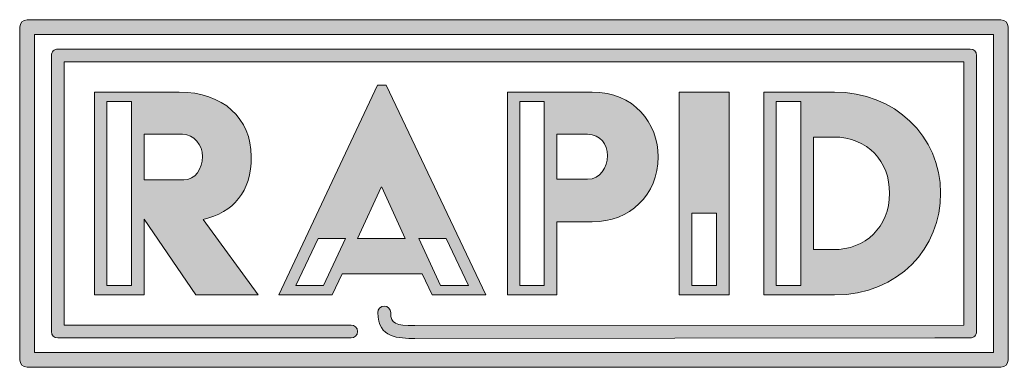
# Model space of a CAD drawing. Header units: inches. Extents: x 0.24 to 4.76, y -2.54 to -0.95.
import ezdxf

# ---------------------------------------------------------------- set-up
doc = ezdxf.new("R2010")
doc.units = ezdxf.units.IN
doc.header["$MEASUREMENT"] = 0
doc.layers.add('Layer 1', color=7, linetype='Continuous')

# ---------------------------------------------------------------- blocks, each defined once
blk = doc.blocks.new('block 3')
at = {"layer": 'Layer 1', "true_color": 0x231f20}
h = blk.add_hatch(color=179, dxfattribs=at)
h.dxf.hatch_style = 2
h.paths.add_polyline_path([(1.8769, -1.249), (1.9171, -1.249), (2.3709, -2.2062), (2.127, -2.2062), (2.0807, -2.1105), (1.7148, -2.1105), (1.6701, -2.2062), (1.4261, -2.2062)])
h.paths.add_polyline_path([(1.6299, -2.163), (1.7303, -1.9484), (1.6052, -1.9484), (1.5033, -2.163)])
h.paths.add_polyline_path([(2.0035, -1.9484), (1.897, -1.7137), (1.8939, -1.7137), (1.7858, -1.9484)])
h.paths.add_polyline_path([(2.1641, -2.163), (2.2922, -2.163), (2.1903, -1.9484), (2.0653, -1.9484)])
h = blk.add_hatch(color=179, dxfattribs=at)
h.dxf.hatch_style = 2
edge = h.paths.add_edge_path()
edge.add_spline(control_points=[(0.5842, -1.2799), (0.5842, -1.2799), (0.9717, -1.2799), (0.9717, -1.2799), (1.1708, -1.2799), (1.3005, -1.4003), (1.3005, -1.5748), (1.3005, -1.7369), (1.2187, -1.828), (1.0813, -1.8619), (1.0813, -1.8619), (1.3314, -2.2062), (1.3314, -2.2062), (1.3314, -2.2062), (1.0473, -2.2062), (1.0473, -2.2062), (1.0473, -2.2062), (0.8111, -1.8604), (0.8111, -1.8604), (0.8111, -1.8604), (0.8111, -2.2062), (0.8111, -2.2062), (0.8111, -2.2062), (0.5842, -2.2062), (0.5842, -2.2062), (0.5842, -2.2062), (0.5842, -1.2799), (0.5842, -1.2799)], knot_values=[0, 0, 0, 0, 1, 1, 1, 2, 2, 2, 3, 3, 3, 4, 4, 4, 5, 5, 5, 6, 6, 6, 7, 7, 7, 8, 8, 8, 9, 9, 9, 9], degree=3, periodic=1)
h.paths.add_polyline_path([(0.754, -2.163), (0.754, -1.3231), (0.6413, -1.3231), (0.6413, -2.163)])
edge = h.paths.add_edge_path()
edge.add_spline(control_points=[(0.9933, -1.6813), (1.0442, -1.6813), (1.0782, -1.6288), (1.0782, -1.5748), (1.0782, -1.5208), (1.038, -1.4729), (0.9871, -1.4729), (0.9871, -1.4729), (0.8111, -1.4729), (0.8111, -1.4729), (0.8111, -1.4729), (0.8111, -1.6813), (0.8111, -1.6813), (0.8111, -1.6813), (0.9933, -1.6813), (0.9933, -1.6813)], knot_values=[0, 0, 0, 0, 1, 1, 1, 2, 2, 2, 3, 3, 3, 4, 4, 4, 5, 5, 5, 5], degree=3, periodic=1)
h = blk.add_hatch(color=179, dxfattribs=at)
h.dxf.hatch_style = 2
edge = h.paths.add_edge_path()
edge.add_spline(control_points=[(2.4697, -1.2799), (2.4697, -1.2799), (2.8572, -1.2799), (2.8572, -1.2799), (3.0471, -1.2799), (3.1582, -1.4204), (3.1582, -1.5763), (3.1582, -1.7493), (3.0285, -1.8727), (2.8572, -1.8727), (2.8572, -1.8727), (2.6951, -1.8727), (2.6951, -1.8727), (2.6951, -1.8727), (2.6951, -2.2062), (2.6951, -2.2062), (2.6951, -2.2062), (2.4697, -2.2062), (2.4697, -2.2062), (2.4697, -2.2062), (2.4697, -1.2799), (2.4697, -1.2799)], knot_values=[0, 0, 0, 0, 1, 1, 1, 2, 2, 2, 3, 3, 3, 4, 4, 4, 5, 5, 5, 6, 6, 6, 7, 7, 7, 7], degree=3, periodic=1)
h.paths.add_polyline_path([(2.638, -2.163), (2.638, -1.3231), (2.5268, -1.3231), (2.5268, -2.163)])
edge = h.paths.add_edge_path()
edge.add_spline(control_points=[(2.8356, -1.6782), (2.8942, -1.6782), (2.9267, -1.6242), (2.9267, -1.5702), (2.9267, -1.5192), (2.8958, -1.4729), (2.8356, -1.4729), (2.8356, -1.4729), (2.6951, -1.4729), (2.6951, -1.4729), (2.6951, -1.4729), (2.6951, -1.6782), (2.6951, -1.6782), (2.6951, -1.6782), (2.8356, -1.6782), (2.8356, -1.6782)], knot_values=[0, 0, 0, 0, 1, 1, 1, 2, 2, 2, 3, 3, 3, 4, 4, 4, 5, 5, 5, 5], degree=3, periodic=1)
h = blk.add_hatch(color=179, dxfattribs=at)
h.dxf.hatch_style = 2
h.paths.add_polyline_path([(3.2547, -1.2799), (3.4817, -1.2799), (3.4817, -2.2062), (3.2547, -2.2062)])
h.paths.add_polyline_path([(3.4246, -2.163), (3.4246, -1.8326), (3.3119, -1.8326), (3.3119, -2.163)])
h = blk.add_hatch(color=179, dxfattribs=at)
h.dxf.hatch_style = 2
edge = h.paths.add_edge_path()
edge.add_spline(control_points=[(3.6404, -1.2799), (3.6404, -1.2799), (3.9631, -1.2799), (3.9631, -1.2799), (4.2363, -1.2799), (4.4478, -1.4806), (4.4478, -1.7415), (4.4478, -1.9885), (4.2595, -2.2062), (3.9631, -2.2062), (3.9631, -2.2062), (3.6404, -2.2062), (3.6404, -2.2062), (3.6404, -2.2062), (3.6404, -1.2799), (3.6404, -1.2799)], knot_values=[0, 0, 0, 0, 1, 1, 1, 2, 2, 2, 3, 3, 3, 4, 4, 4, 5, 5, 5, 5], degree=3, periodic=1)
h.paths.add_polyline_path([(3.8102, -2.163), (3.8102, -1.3231), (3.6975, -1.3231), (3.6975, -2.163)])
edge = h.paths.add_edge_path()
edge.add_spline(control_points=[(3.9584, -1.9993), (4.1036, -1.9993), (4.2147, -1.8975), (4.2147, -1.7415), (4.2147, -1.5979), (4.1174, -1.4853), (3.9584, -1.4853), (3.9584, -1.4853), (3.8673, -1.4853), (3.8673, -1.4853), (3.8673, -1.4853), (3.8673, -1.9993), (3.8673, -1.9993), (3.8673, -1.9993), (3.9584, -1.9993), (3.9584, -1.9993)], knot_values=[0, 0, 0, 0, 1, 1, 1, 2, 2, 2, 3, 3, 3, 4, 4, 4, 5, 5, 5, 5], degree=3, periodic=1)
at = {"layer": 'Layer 1', "lineweight": 0}
for points in [[(1.8769, -1.249), (1.9171, -1.249), (2.3709, -2.2062), (2.127, -2.2062), (2.0807, -2.1105), (1.7148, -2.1105), (1.6701, -2.2062), (1.4261, -2.2062), (1.8769, -1.249)], [(3.2547, -1.2799), (3.4817, -1.2799), (3.4817, -2.2062), (3.2547, -2.2062), (3.2547, -1.2799)], [(0.754, -2.163), (0.754, -1.3231), (0.6413, -1.3231), (0.6413, -2.163), (0.754, -2.163)], [(2.638, -2.163), (2.638, -1.3231), (2.5268, -1.3231), (2.5268, -2.163), (2.638, -2.163)], [(3.8102, -2.163), (3.8102, -1.3231), (3.6975, -1.3231), (3.6975, -2.163), (3.8102, -2.163)], [(2.0035, -1.9484), (1.897, -1.7137), (1.8939, -1.7137), (1.7858, -1.9484), (2.0035, -1.9484)], [(3.4246, -2.163), (3.4246, -1.8326), (3.3119, -1.8326), (3.3119, -2.163), (3.4246, -2.163)], [(1.6299, -2.163), (1.7303, -1.9484), (1.6052, -1.9484), (1.5033, -2.163), (1.6299, -2.163)], [(2.1641, -2.163), (2.2922, -2.163), (2.1903, -1.9484), (2.0653, -1.9484), (2.1641, -2.163)]]:
    blk.add_lwpolyline(points, dxfattribs=at)
for points, knots in [([(0.5842, -1.2799), (0.5842, -1.2799), (0.9717, -1.2799), (0.9717, -1.2799), (1.1708, -1.2799), (1.3005, -1.4003), (1.3005, -1.5748), (1.3005, -1.7369), (1.2187, -1.828), (1.0813, -1.8619), (1.0813, -1.8619), (1.3314, -2.2062), (1.3314, -2.2062), (1.3314, -2.2062), (1.0473, -2.2062), (1.0473, -2.2062), (1.0473, -2.2062), (0.8111, -1.8604), (0.8111, -1.8604), (0.8111, -1.8604), (0.8111, -2.2062), (0.8111, -2.2062), (0.8111, -2.2062), (0.5842, -2.2062), (0.5842, -2.2062), (0.5842, -2.2062), (0.5842, -1.2799), (0.5842, -1.2799)], [0, 0, 0, 0, 1, 1, 1, 2, 2, 2, 3, 3, 3, 4, 4, 4, 5, 5, 5, 6, 6, 6, 7, 7, 7, 8, 8, 8, 9, 9, 9, 9]), ([(2.4697, -1.2799), (2.4697, -1.2799), (2.8572, -1.2799), (2.8572, -1.2799), (3.0471, -1.2799), (3.1582, -1.4204), (3.1582, -1.5763), (3.1582, -1.7493), (3.0285, -1.8727), (2.8572, -1.8727), (2.8572, -1.8727), (2.6951, -1.8727), (2.6951, -1.8727), (2.6951, -1.8727), (2.6951, -2.2062), (2.6951, -2.2062), (2.6951, -2.2062), (2.4697, -2.2062), (2.4697, -2.2062), (2.4697, -2.2062), (2.4697, -1.2799), (2.4697, -1.2799)], [0, 0, 0, 0, 1, 1, 1, 2, 2, 2, 3, 3, 3, 4, 4, 4, 5, 5, 5, 6, 6, 6, 7, 7, 7, 7]), ([(3.6404, -1.2799), (3.6404, -1.2799), (3.9631, -1.2799), (3.9631, -1.2799), (4.2363, -1.2799), (4.4478, -1.4806), (4.4478, -1.7415), (4.4478, -1.9885), (4.2595, -2.2062), (3.9631, -2.2062), (3.9631, -2.2062), (3.6404, -2.2062), (3.6404, -2.2062), (3.6404, -2.2062), (3.6404, -1.2799), (3.6404, -1.2799)], [0, 0, 0, 0, 1, 1, 1, 2, 2, 2, 3, 3, 3, 4, 4, 4, 5, 5, 5, 5]), ([(0.9933, -1.6813), (1.0442, -1.6813), (1.0782, -1.6288), (1.0782, -1.5748), (1.0782, -1.5208), (1.038, -1.4729), (0.9871, -1.4729), (0.9871, -1.4729), (0.8111, -1.4729), (0.8111, -1.4729), (0.8111, -1.4729), (0.8111, -1.6813), (0.8111, -1.6813), (0.8111, -1.6813), (0.9933, -1.6813), (0.9933, -1.6813)], [0, 0, 0, 0, 1, 1, 1, 2, 2, 2, 3, 3, 3, 4, 4, 4, 5, 5, 5, 5]), ([(2.8356, -1.6782), (2.8942, -1.6782), (2.9267, -1.6242), (2.9267, -1.5702), (2.9267, -1.5192), (2.8958, -1.4729), (2.8356, -1.4729), (2.8356, -1.4729), (2.6951, -1.4729), (2.6951, -1.4729), (2.6951, -1.4729), (2.6951, -1.6782), (2.6951, -1.6782), (2.6951, -1.6782), (2.8356, -1.6782), (2.8356, -1.6782)], [0, 0, 0, 0, 1, 1, 1, 2, 2, 2, 3, 3, 3, 4, 4, 4, 5, 5, 5, 5]), ([(3.9584, -1.9993), (4.1036, -1.9993), (4.2147, -1.8975), (4.2147, -1.7415), (4.2147, -1.5979), (4.1174, -1.4853), (3.9584, -1.4853), (3.9584, -1.4853), (3.8673, -1.4853), (3.8673, -1.4853), (3.8673, -1.4853), (3.8673, -1.9993), (3.8673, -1.9993), (3.8673, -1.9993), (3.9584, -1.9993), (3.9584, -1.9993)], [0, 0, 0, 0, 1, 1, 1, 2, 2, 2, 3, 3, 3, 4, 4, 4, 5, 5, 5, 5])]:
    blk.add_open_spline(points, degree=3, knots=knots, dxfattribs=at)
blk = doc.blocks.new('block 4')
at = {"layer": 'Layer 1', "true_color": 0x231f20}
h = blk.add_hatch(color=179, dxfattribs=at)
h.dxf.hatch_style = 2
edge = h.paths.add_edge_path()
edge.add_spline(control_points=[(4.5828, -2.4027), (4.5828, -2.4027), (4.5828, -2.4027), (4.5828, -2.4027), (4.5828, -2.4027), (4.4218, -2.4026), (4.4218, -2.4026), (4.4218, -2.4026), (2.0473, -2.4046), (2.0473, -2.4046), (1.9758, -2.4046), (1.878, -2.4046), (1.878, -2.2868), (1.878, -2.2705), (1.8912, -2.2573), (1.9074, -2.2573), (1.9237, -2.2573), (1.9369, -2.2705), (1.9369, -2.2868), (1.9369, -2.3387), (1.9591, -2.3456), (2.0473, -2.3456), (2.0473, -2.3456), (4.5534, -2.3438), (4.5534, -2.3438), (4.5534, -2.3438), (4.5534, -1.1424), (4.5534, -1.1424), (4.5534, -1.1424), (0.4466, -1.1423), (0.4466, -1.1423), (0.4466, -1.1423), (0.4466, -2.3437), (0.4466, -2.3437), (0.4466, -2.3437), (1.7562, -2.3437), (1.7562, -2.3437), (1.7724, -2.3437), (1.7856, -2.3569), (1.7856, -2.3731), (1.7856, -2.3894), (1.7724, -2.4026), (1.7562, -2.4026), (1.7562, -2.4026), (0.4172, -2.4026), (0.4172, -2.4026), (0.4009, -2.4026), (0.3877, -2.3894), (0.3877, -2.3731), (0.3877, -2.3731), (0.3877, -1.1129), (0.3877, -1.1129), (0.3877, -1.1051), (0.3908, -1.0976), (0.3964, -1.092), (0.4019, -1.0865), (0.4094, -1.0834), (0.4172, -1.0834), (0.4172, -1.0834), (4.5828, -1.0835), (4.5828, -1.0835), (4.5991, -1.0835), (4.6123, -1.0967), (4.6123, -1.1129), (4.6123, -1.1129), (4.6123, -2.3732), (4.6123, -2.3732), (4.6123, -2.381), (4.6092, -2.3886), (4.6036, -2.3941), (4.5981, -2.3996), (4.5906, -2.4027), (4.5828, -2.4027)], knot_values=[0, 0, 0, 0, 1, 1, 1, 2, 2, 2, 3, 3, 3, 4, 4, 4, 5, 5, 5, 6, 6, 6, 7, 7, 7, 8, 8, 8, 9, 9, 9, 10, 10, 10, 11, 11, 11, 12, 12, 12, 13, 13, 13, 14, 14, 14, 15, 15, 15, 16, 16, 16, 17, 17, 17, 18, 18, 18, 19, 19, 19, 20, 20, 20, 21, 21, 21, 22, 22, 22, 23, 23, 23, 24, 24, 24, 24], degree=3, periodic=1)
at = {"layer": 'Layer 1', "lineweight": 0}
blk.add_open_spline([(4.5828, -2.4027), (4.5828, -2.4027), (4.5828, -2.4027), (4.5828, -2.4027), (4.5828, -2.4027), (4.4218, -2.4026), (4.4218, -2.4026), (4.4218, -2.4026), (2.0473, -2.4046), (2.0473, -2.4046), (1.9758, -2.4046), (1.878, -2.4046), (1.878, -2.2868), (1.878, -2.2705), (1.8912, -2.2573), (1.9074, -2.2573), (1.9237, -2.2573), (1.9369, -2.2705), (1.9369, -2.2868), (1.9369, -2.3387), (1.9591, -2.3456), (2.0473, -2.3456), (2.0473, -2.3456), (4.5534, -2.3438), (4.5534, -2.3438), (4.5534, -2.3438), (4.5534, -1.1424), (4.5534, -1.1424), (4.5534, -1.1424), (0.4466, -1.1423), (0.4466, -1.1423), (0.4466, -1.1423), (0.4466, -2.3437), (0.4466, -2.3437), (0.4466, -2.3437), (1.7562, -2.3437), (1.7562, -2.3437), (1.7724, -2.3437), (1.7856, -2.3569), (1.7856, -2.3731), (1.7856, -2.3894), (1.7724, -2.4026), (1.7562, -2.4026), (1.7562, -2.4026), (0.4172, -2.4026), (0.4172, -2.4026), (0.4009, -2.4026), (0.3877, -2.3894), (0.3877, -2.3731), (0.3877, -2.3731), (0.3877, -1.1129), (0.3877, -1.1129), (0.3877, -1.1051), (0.3908, -1.0976), (0.3964, -1.092), (0.4019, -1.0865), (0.4094, -1.0834), (0.4172, -1.0834), (0.4172, -1.0834), (4.5828, -1.0835), (4.5828, -1.0835), (4.5991, -1.0835), (4.6123, -1.0967), (4.6123, -1.1129), (4.6123, -1.1129), (4.6123, -2.3732), (4.6123, -2.3732), (4.6123, -2.381), (4.6092, -2.3886), (4.6036, -2.3941), (4.5981, -2.3996), (4.5906, -2.4027), (4.5828, -2.4027)], degree=3, knots=[0, 0, 0, 0, 1, 1, 1, 2, 2, 2, 3, 3, 3, 4, 4, 4, 5, 5, 5, 6, 6, 6, 7, 7, 7, 8, 8, 8, 9, 9, 9, 10, 10, 10, 11, 11, 11, 12, 12, 12, 13, 13, 13, 14, 14, 14, 15, 15, 15, 16, 16, 16, 17, 17, 17, 18, 18, 18, 19, 19, 19, 20, 20, 20, 21, 21, 21, 22, 22, 22, 23, 23, 23, 24, 24, 24, 24], dxfattribs=at)
blk = doc.blocks.new('block 5')
at = {"layer": 'Layer 1', "true_color": 0x231f20}
h = blk.add_hatch(color=179, dxfattribs=at)
h.dxf.hatch_style = 2
edge = h.paths.add_edge_path()
edge.add_spline(control_points=[(4.7233, -2.5363), (4.7233, -2.5363), (0.2767, -2.5363), (0.2767, -2.5363), (0.2584, -2.5363), (0.2435, -2.5214), (0.2435, -2.503), (0.2435, -2.503), (0.2435, -0.9831), (0.2435, -0.9831), (0.2435, -0.9647), (0.2584, -0.9498), (0.2767, -0.9498), (0.2767, -0.9498), (4.7233, -0.9498), (4.7233, -0.9498), (4.7416, -0.9498), (4.7565, -0.9647), (4.7565, -0.9831), (4.7565, -0.9831), (4.7565, -2.503), (4.7565, -2.503), (4.7565, -2.5214), (4.7416, -2.5363), (4.7233, -2.5363)], knot_values=[0, 0, 0, 0, 1, 1, 1, 2, 2, 2, 3, 3, 3, 4, 4, 4, 5, 5, 5, 6, 6, 6, 7, 7, 7, 8, 8, 8, 8], degree=3, periodic=1)
h.paths.add_polyline_path([(0.31, -2.4697), (4.69, -2.4697), (4.69, -1.0164), (0.31, -1.0164)])
at = {"layer": 'Layer 1', "lineweight": 0}
blk.add_lwpolyline([(0.31, -2.4697), (4.69, -2.4697), (4.69, -1.0164), (0.31, -1.0164), (0.31, -2.4697)], dxfattribs=at)
blk.add_open_spline([(4.7233, -2.5363), (4.7233, -2.5363), (0.2767, -2.5363), (0.2767, -2.5363), (0.2584, -2.5363), (0.2435, -2.5214), (0.2435, -2.503), (0.2435, -2.503), (0.2435, -0.9831), (0.2435, -0.9831), (0.2435, -0.9647), (0.2584, -0.9498), (0.2767, -0.9498), (0.2767, -0.9498), (4.7233, -0.9498), (4.7233, -0.9498), (4.7416, -0.9498), (4.7565, -0.9647), (4.7565, -0.9831), (4.7565, -0.9831), (4.7565, -2.503), (4.7565, -2.503), (4.7565, -2.5214), (4.7416, -2.5363), (4.7233, -2.5363)], degree=3, knots=[0, 0, 0, 0, 1, 1, 1, 2, 2, 2, 3, 3, 3, 4, 4, 4, 5, 5, 5, 6, 6, 6, 7, 7, 7, 8, 8, 8, 8], dxfattribs=at)
blk = doc.blocks.new('block 2')
at = {"layer": 'Layer 1'}
for name in ['block 5', 'block 4', 'block 3']:
    blk.add_blockref(name, (0, 0), dxfattribs=at)

msp = doc.modelspace()

# ---------------------------------------------------------------- block references
at = {"layer": 'Layer 1'}
msp.add_blockref('block 2', (0, 0), dxfattribs=at)

doc.saveas('drawing.dxf')
